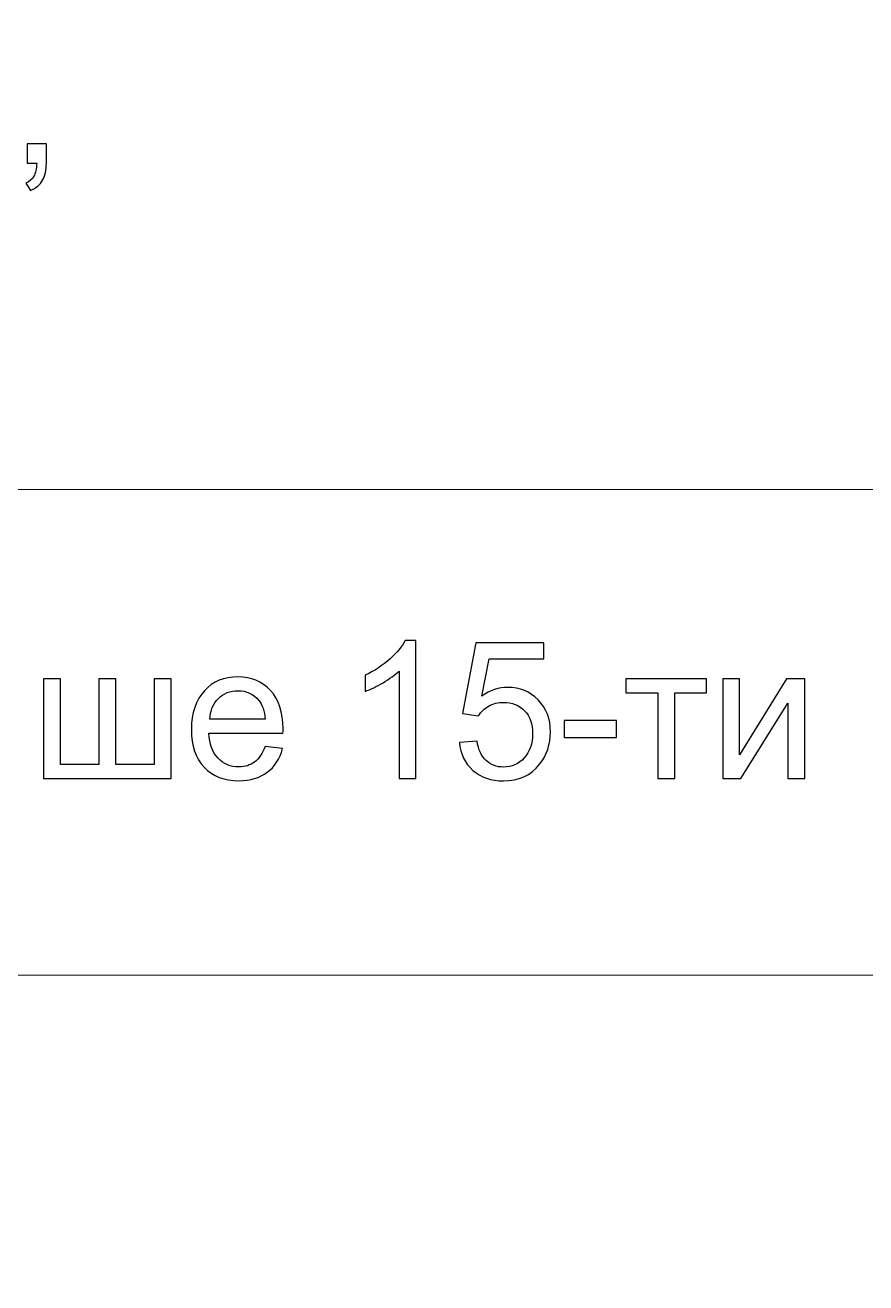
# Model space of a CAD drawing. Header units: millimetres. Extents: x -998 to 1016, y -1915 to 1914.
# Drawn here: x -219.5 to -119.1, y 1477.1 to 1627.3 of the extents above; entities that cross this region are included whole.
import ezdxf

# ---------------------------------------------------------------- set-up
doc = ezdxf.new("R2010")
doc.units = ezdxf.units.MM
doc.header["$MEASUREMENT"] = 0
doc.layers.add('layer 1', color=7, linetype='Continuous')

msp = doc.modelspace()

# ---------------------------------------------------------------- linework, layer by layer
at = {"layer": 'layer 1', "color": 114, "lineweight": 9}
msp.add_open_spline([(144.4676, -161.6374), (144.4676, -161.6374), (144.4676, -182.6297), (144.4676, -182.6297), (144.4676, -182.6297), (144.4676, -182.6297), (44.4676, -182.6297), (44.4676, -182.6297), (44.4676, -182.6297), (44.4676, -182.6297), (44.4676, -161.6374), (44.4676, -161.6374), (44.4676, -161.6374), (44.4676, -161.6374), (44.4677, -161.6297), (44.4677, -161.6297), (44.4677, -161.6297), (44.4677, -159.9729), (43.1245, -158.6297), (41.4677, -158.6297), (41.4677, -158.6297), (39.8109, -158.6297), (38.4677, -159.9729), (38.4677, -161.6297), (38.4677, -161.6297), (38.4677, -161.6297), (-49.5324, -161.6297), (-49.5324, -161.6297), (-49.5324, -161.6297), (-49.5324, -159.9728), (-50.8755, -158.6297), (-52.5324, -158.6297), (-52.5324, -158.6297), (-54.1893, -158.6297), (-55.5324, -159.9728), (-55.5324, -161.6297), (-55.5324, -161.6297), (-55.5324, -161.6297), (-55.5324, -182.6297), (-55.5324, -182.6297), (-55.5324, -182.6297), (-55.5324, -182.6297), (-155.5324, -182.6297), (-155.5324, -182.6297), (-155.5324, -182.6297), (-155.5324, -182.6297), (-155.5324, -161.6297), (-155.5324, -161.6297), (-155.5324, -161.6297), (-155.5324, -159.9728), (-156.8755, -158.6297), (-158.5324, -158.6297), (-158.5324, -158.6297), (-160.1893, -158.6297), (-161.5324, -159.9728), (-161.5324, -161.6297), (-161.5324, -161.6297), (-161.5324, -161.6297), (-186.5324, -161.6297), (-186.5324, -161.6297), (-186.5324, -161.6297), (-186.5324, -161.6297), (-186.5324, -161.621), (-186.5324, -161.621), (-186.5324, -161.621), (-186.5324, -161.621), (-186.5324, -157.6384), (-186.5324, -157.6384), (-186.5324, -157.6384), (-186.5324, -143.8456), (-186.5324, -127.4138), (-186.5324, -113.621), (-186.5324, -113.621), (-185.5152, -113.527), (-184.7189, -112.7028), (-184.7189, -111.6297), (-184.7189, -111.6297), (-184.7189, -110.5566), (-185.6149, -109.6297), (-186.7189, -109.6297), (-186.7189, -109.6297), (-186.7189, -109.6297), (-186.7991, -109.6297), (-186.7991, -109.6297), (-186.7991, -109.6297), (-186.7991, -109.6297), (-196.3095, -109.6297), (-196.3095, -109.6297), (-196.3095, -109.6297), (-196.3095, -109.6297), (-196.5324, -109.6421), (-196.5324, -109.6421), (-196.5324, -109.6421), (-197.532, -109.753), (-198.3095, -110.6005), (-198.3095, -111.6297), (-198.3095, -111.6297), (-198.3095, -112.6589), (-197.532, -113.5064), (-196.5324, -113.6173), (-196.5324, -113.6173), (-196.5324, -127.4206), (-196.5324, -143.8388), (-196.5324, -157.6421), (-196.5324, -157.6421), (-196.5324, -157.6421), (-196.5324, -161.6173), (-196.5324, -161.6173), (-196.5324, -161.6173), (-196.5324, -161.6173), (-196.5324, -161.6297), (-196.5324, -161.6297), (-196.5324, -161.6297), (-196.5324, -161.6297), (-205.0811, -161.6297), (-205.0811, -161.6297), (-205.0811, -161.6297), (-205.3639, -161.6297), (-205.5325, -161.5372), (-205.5325, -161.2882), (-205.5325, -161.2882), (-205.5325, -161.2882), (-205.5321, 510.098), (-205.5321, 510.098), (-205.5321, 510.098), (-205.5321, 812.9818), (-205.5321, 994.5099), (-205.5321, 1297.3937), (-205.5321, 1297.3937), (-205.5321, 1435.6691), (86.4509, 1406.9977), (96.8733, 1557.3874), (96.8733, 1557.3874), (96.9943, 1584.7277), (100.0804, 1813.5655), (97.475, 1838.3703), (97.475, 1838.3703), (97.475, 1838.3703), (112.475, 1838.3703), (112.475, 1838.3703), (112.475, 1838.3703), (114.1319, 1838.3703), (115.475, 1839.7134), (115.475, 1841.3703), (115.475, 1841.3703), (115.475, 1843.0272), (114.1319, 1844.3703), (112.475, 1844.3703), (112.475, 1844.3703), (112.475, 1844.3703), (112.475, 1859.3709), (112.475, 1859.3709), (112.475, 1859.3709), (112.475, 1859.3709), (112.475, 1866.2398), (112.475, 1866.2398), (112.475, 1866.2398), (112.475, 1866.2398), (127.475, 1866.2398), (127.475, 1866.2398), (127.475, 1866.2398), (129.1319, 1866.2398), (130.475, 1867.5829), (130.475, 1869.2398), (130.475, 1869.2398), (130.475, 1870.8967), (129.1319, 1872.2398), (127.475, 1872.2398), (127.475, 1872.2398), (127.475, 1872.2398), (127.475, 1887.2397), (127.475, 1887.2397), (127.475, 1887.2397), (127.475, 1887.2397), (127.475, 1894.1092), (127.475, 1894.1092), (127.475, 1894.1092), (127.475, 1897.5437), (127.4443, 1903.1743), (127.475, 1904.4518), (127.475, 1904.4518), (127.475, 1904.4518), (190.0529, 1904.6473), (190.0529, 1904.6473), (190.0529, 1904.6473), (190.0529, 1662.555), (190.0529, 1420.9626), (190.0529, 1178.8703), (190.0529, 1178.8703), (190.0529, 1178.8703), (-43.8065, 1178.8703), (-43.8065, 1178.8703), (-43.8065, 1178.8703), (-43.8065, 1178.8703), (-43.8065, 1178.8704), (-43.8065, 1178.8704), (-43.8065, 1178.8704), (-43.8065, 1180.5273), (-45.1496, 1181.8704), (-46.8065, 1181.8704), (-46.8065, 1181.8704), (-49.5989, 1181.8704), (-49.8406, 1178.8703), (-49.8682, 1178.8703), (-49.8682, 1178.8703), (-49.8682, 1178.8703), (-49.8682, 1162.8703), (-49.8682, 1162.8703), (-49.8682, 1162.8703), (-49.8411, 1162.8703), (-49.5982, 1159.8703), (-46.8065, 1159.8703), (-46.8065, 1159.8703), (-45.1496, 1159.8703), (-43.8065, 1161.2134), (-43.8065, 1162.8703), (-43.8065, 1162.8703), (-43.8065, 1162.8703), (190.0529, 1162.8703), (190.0529, 1162.8703), (190.0529, 1162.8703), (190.0529, 1162.8703), (190.0529, 843.8703), (190.0529, 843.8703), (190.0529, 843.8703), (190.0529, 843.8703), (-43.8065, 843.8703), (-43.8065, 843.8703), (-43.8065, 843.8703), (-43.8065, 843.8703), (-43.8065, 843.8704), (-43.8065, 843.8704), (-43.8065, 843.8704), (-43.8065, 845.5273), (-45.1496, 846.8704), (-46.8065, 846.8704), (-46.8065, 846.8704), (-49.5975, 846.8704), (-49.8422, 843.8703), (-49.8682, 843.8703), (-49.8682, 843.8703), (-49.8682, 843.8703), (-49.8682, 827.8703), (-49.8682, 827.8703), (-49.8682, 827.8703), (-49.8411, 827.8703), (-49.5982, 824.8703), (-46.8065, 824.8703), (-46.8065, 824.8703), (-45.1496, 824.8703), (-43.8065, 826.2134), (-43.8065, 827.8703), (-43.8065, 827.8703), (-43.8065, 827.8703), (190.0529, 827.8703), (190.0529, 827.8703), (190.0529, 827.8703), (190.0529, 827.8703), (190.0529, 508.8703), (190.0529, 508.8703), (190.0529, 508.8703), (190.0529, 508.8703), (-43.8065, 508.8703), (-43.8065, 508.8703), (-43.8065, 508.8703), (-43.8065, 510.5272), (-45.1496, 511.8703), (-46.8065, 511.8703), (-46.8065, 511.8703), (-48.4634, 511.8703), (-49.8682, 510.5272), (-49.8682, 508.8703), (-49.8682, 508.8703), (-49.8682, 508.8703), (-49.8682, 492.8703), (-49.8682, 492.8703), (-49.8682, 492.8703), (-49.8682, 491.2134), (-48.4634, 489.8703), (-46.8065, 489.8703), (-46.8065, 489.8703), (-45.1496, 489.8703), (-43.8065, 491.2134), (-43.8065, 492.8703), (-43.8065, 492.8703), (-43.8065, 492.8703), (190.0529, 492.8703), (190.0529, 492.8703), (190.0529, 492.8703), (190.0529, 492.8703), (190.0529, 173.8703), (190.0529, 173.8703), (190.0529, 173.8703), (190.0529, 173.8703), (-43.8065, 173.8703), (-43.8065, 173.8703), (-43.8065, 173.8703), (-43.8065, 175.5272), (-45.1496, 176.8703), (-46.8065, 176.8703), (-46.8065, 176.8703), (-48.4634, 176.8703), (-49.8682, 175.5272), (-49.8682, 173.8703), (-49.8682, 173.8703), (-49.8682, 173.8703), (-49.8682, 157.8703), (-49.8682, 157.8703), (-49.8682, 157.8703), (-49.8682, 156.2134), (-48.4634, 154.8703), (-46.8065, 154.8703), (-46.8065, 154.8703), (-45.1496, 154.8703), (-43.8065, 156.2134), (-43.8065, 157.8703), (-43.8065, 157.8703), (-43.8065, 157.8703), (190.0529, 157.8703), (190.0529, 157.8703), (190.0529, 157.8703), (190.0529, 157.8703), (190.0529, -161.6297), (190.0529, -161.6297), (190.0529, -161.6297), (190.0529, -161.6297), (150.4675, -161.6297), (150.4675, -161.6297), (150.4675, -161.6297), (150.4675, -159.9729), (149.1243, -158.6297), (147.4675, -158.6297), (147.4675, -158.6297), (145.8107, -158.6297), (144.4675, -159.9729), (144.4675, -161.6297), (144.4675, -161.6297), (144.4675, -161.6297), (144.4676, -161.6374), (144.4676, -161.6374)], degree=3, knots=[0, 0, 0, 0, 0.01162791, 0.01162791, 0.01162791, 0.01162791, 0.02325581, 0.02325581, 0.02325581, 0.02325581, 0.03488372, 0.03488372, 0.03488372, 0.03488372, 0.04651163, 0.04651163, 0.04651163, 0.04651163, 0.05813953, 0.05813953, 0.05813953, 0.05813953, 0.06976744, 0.06976744, 0.06976744, 0.06976744, 0.08139535, 0.08139535, 0.08139535, 0.08139535, 0.09302326, 0.09302326, 0.09302326, 0.09302326, 0.10465116, 0.10465116, 0.10465116, 0.10465116, 0.11627907, 0.11627907, 0.11627907, 0.11627907, 0.12790698, 0.12790698, 0.12790698, 0.12790698, 0.13953488, 0.13953488, 0.13953488, 0.13953488, 0.15116279, 0.15116279, 0.15116279, 0.15116279, 0.1627907, 0.1627907, 0.1627907, 0.1627907, 0.1744186, 0.1744186, 0.1744186, 0.1744186, 0.18604651, 0.18604651, 0.18604651, 0.18604651, 0.19767442, 0.19767442, 0.19767442, 0.19767442, 0.20930233, 0.20930233, 0.20930233, 0.20930233, 0.22093023, 0.22093023, 0.22093023, 0.22093023, 0.23255814, 0.23255814, 0.23255814, 0.23255814, 0.24418605, 0.24418605, 0.24418605, 0.24418605, 0.25581395, 0.25581395, 0.25581395, 0.25581395, 0.26744186, 0.26744186, 0.26744186, 0.26744186, 0.27906977, 0.27906977, 0.27906977, 0.27906977, 0.29069767, 0.29069767, 0.29069767, 0.29069767, 0.30232558, 0.30232558, 0.30232558, 0.30232558, 0.31395349, 0.31395349, 0.31395349, 0.31395349, 0.3255814, 0.3255814, 0.3255814, 0.3255814, 0.3372093, 0.3372093, 0.3372093, 0.3372093, 0.34883721, 0.34883721, 0.34883721, 0.34883721, 0.36046512, 0.36046512, 0.36046512, 0.36046512, 0.37209302, 0.37209302, 0.37209302, 0.37209302, 0.38372093, 0.38372093, 0.38372093, 0.38372093, 0.39534884, 0.39534884, 0.39534884, 0.39534884, 0.40697674, 0.40697674, 0.40697674, 0.40697674, 0.41860465, 0.41860465, 0.41860465, 0.41860465, 0.43023256, 0.43023256, 0.43023256, 0.43023256, 0.44186047, 0.44186047, 0.44186047, 0.44186047, 0.45348837, 0.45348837, 0.45348837, 0.45348837, 0.46511628, 0.46511628, 0.46511628, 0.46511628, 0.47674419, 0.47674419, 0.47674419, 0.47674419, 0.48837209, 0.48837209, 0.48837209, 0.48837209, 0.5, 0.5, 0.5, 0.5, 0.51162791, 0.51162791, 0.51162791, 0.51162791, 0.52325581, 0.52325581, 0.52325581, 0.52325581, 0.53488372, 0.53488372, 0.53488372, 0.53488372, 0.54651163, 0.54651163, 0.54651163, 0.54651163, 0.55813953, 0.55813953, 0.55813953, 0.55813953, 0.56976744, 0.56976744, 0.56976744, 0.56976744, 0.58139535, 0.58139535, 0.58139535, 0.58139535, 0.59302326, 0.59302326, 0.59302326, 0.59302326, 0.60465116, 0.60465116, 0.60465116, 0.60465116, 0.61627907, 0.61627907, 0.61627907, 0.61627907, 0.62790698, 0.62790698, 0.62790698, 0.62790698, 0.63953488, 0.63953488, 0.63953488, 0.63953488, 0.65116279, 0.65116279, 0.65116279, 0.65116279, 0.6627907, 0.6627907, 0.6627907, 0.6627907, 0.6744186, 0.6744186, 0.6744186, 0.6744186, 0.68604651, 0.68604651, 0.68604651, 0.68604651, 0.69767442, 0.69767442, 0.69767442, 0.69767442, 0.70930233, 0.70930233, 0.70930233, 0.70930233, 0.72093023, 0.72093023, 0.72093023, 0.72093023, 0.73255814, 0.73255814, 0.73255814, 0.73255814, 0.74418605, 0.74418605, 0.74418605, 0.74418605, 0.75581395, 0.75581395, 0.75581395, 0.75581395, 0.76744186, 0.76744186, 0.76744186, 0.76744186, 0.77906977, 0.77906977, 0.77906977, 0.77906977, 0.79069767, 0.79069767, 0.79069767, 0.79069767, 0.80232558, 0.80232558, 0.80232558, 0.80232558, 0.81395349, 0.81395349, 0.81395349, 0.81395349, 0.8255814, 0.8255814, 0.8255814, 0.8255814, 0.8372093, 0.8372093, 0.8372093, 0.8372093, 0.84883721, 0.84883721, 0.84883721, 0.84883721, 0.86046512, 0.86046512, 0.86046512, 0.86046512, 0.87209302, 0.87209302, 0.87209302, 0.87209302, 0.88372093, 0.88372093, 0.88372093, 0.88372093, 0.89534884, 0.89534884, 0.89534884, 0.89534884, 0.90697674, 0.90697674, 0.90697674, 0.90697674, 0.91860465, 0.91860465, 0.91860465, 0.91860465, 0.93023256, 0.93023256, 0.93023256, 0.93023256, 0.94186047, 0.94186047, 0.94186047, 0.94186047, 0.95348837, 0.95348837, 0.95348837, 0.95348837, 0.96511628, 0.96511628, 0.96511628, 0.96511628, 0.97674419, 0.97674419, 0.97674419, 0.97674419, 1, 1, 1, 1], dxfattribs=at)
at = {"layer": 'layer 1', "color": 250}
for points, knots in [([(-219.281, 1610.813), (-219.281, 1610.813), (-219.281, 1613.1061), (-219.281, 1613.1061), (-219.281, 1613.1061), (-219.281, 1613.1061), (-216.9879, 1613.1061), (-216.9879, 1613.1061), (-216.9879, 1613.1061), (-216.9879, 1613.1061), (-216.9879, 1610.813), (-216.9879, 1610.813), (-216.9879, 1610.813), (-216.9879, 1609.9684), (-217.137, 1609.2843), (-217.4389, 1608.7645), (-217.4389, 1608.7645), (-217.737, 1608.2448), (-218.2147, 1607.8397), (-218.8682, 1607.5569), (-218.8682, 1607.5569), (-218.8682, 1607.5569), (-219.4186, 1608.4282), (-219.4186, 1608.4282), (-219.4186, 1608.4282), (-218.9905, 1608.6155), (-218.6771, 1608.8907), (-218.4784, 1609.2499), (-218.4784, 1609.2499), (-218.2759, 1609.613), (-218.1612, 1610.1327), (-218.1383, 1610.813), (-218.1383, 1610.813), (-218.1383, 1610.813), (-219.281, 1610.813), (-219.281, 1610.813)], [0, 0, 0, 0, 0.1, 0.1, 0.1, 0.1, 0.2, 0.2, 0.2, 0.2, 0.3, 0.3, 0.3, 0.3, 0.4, 0.4, 0.4, 0.4, 0.5, 0.5, 0.5, 0.5, 0.6, 0.6, 0.6, 0.6, 0.7, 0.7, 0.7, 0.7, 0.8, 0.8, 0.8, 0.8, 1, 1, 1, 1]), ([(-172.8547, 1537.3097), (-172.8547, 1537.3097), (-174.8726, 1537.3097), (-174.8726, 1537.3097), (-174.8726, 1537.3097), (-174.8726, 1537.3097), (-174.8726, 1550.1585), (-174.8726, 1550.1585), (-174.8726, 1550.1585), (-175.358, 1549.6922), (-175.9962, 1549.2298), (-176.7835, 1548.7674), (-176.7835, 1548.7674), (-177.5708, 1548.3049), (-178.2816, 1547.9571), (-178.9084, 1547.7278), (-178.9084, 1547.7278), (-178.9084, 1547.7278), (-178.9084, 1549.6769), (-178.9084, 1549.6769), (-178.9084, 1549.6769), (-177.781, 1550.2043), (-176.795, 1550.8464), (-175.9503, 1551.6031), (-175.9503, 1551.6031), (-175.1057, 1552.356), (-174.5057, 1553.086), (-174.1541, 1553.7968), (-174.1541, 1553.7968), (-174.1541, 1553.7968), (-172.8547, 1553.7968), (-172.8547, 1553.7968), (-172.8547, 1553.7968), (-172.8547, 1553.7968), (-172.8547, 1537.3097), (-172.8547, 1537.3097)], [0, 0, 0, 0, 0.1, 0.1, 0.1, 0.1, 0.2, 0.2, 0.2, 0.2, 0.3, 0.3, 0.3, 0.3, 0.4, 0.4, 0.4, 0.4, 0.5, 0.5, 0.5, 0.5, 0.6, 0.6, 0.6, 0.6, 0.7, 0.7, 0.7, 0.7, 0.8, 0.8, 0.8, 0.8, 1, 1, 1, 1]), ([(-167.6686, 1541.6207), (-167.6686, 1541.6207), (-165.559, 1541.7812), (-165.559, 1541.7812), (-165.559, 1541.7812), (-165.4023, 1540.7531), (-165.0392, 1539.9811), (-164.4736, 1539.4614), (-164.4736, 1539.4614), (-163.908, 1538.9454), (-163.2163, 1538.6855), (-162.4022, 1538.6855), (-162.4022, 1538.6855), (-161.42, 1538.6855), (-160.5983, 1539.0524), (-159.9295, 1539.7824), (-159.9295, 1539.7824), (-159.2646, 1540.5162), (-158.9321, 1541.4869), (-158.9321, 1542.6946), (-158.9321, 1542.6946), (-158.9321, 1543.8449), (-159.2493, 1544.7507), (-159.8875, 1545.4157), (-159.8875, 1545.4157), (-160.5257, 1546.0807), (-161.3703, 1546.4131), (-162.4213, 1546.4131), (-162.4213, 1546.4131), (-163.0749, 1546.4131), (-163.6596, 1546.2641), (-164.1793, 1545.966), (-164.1793, 1545.966), (-164.6953, 1545.6679), (-165.1004, 1545.2819), (-165.3985, 1544.808), (-165.3985, 1544.808), (-165.3985, 1544.808), (-167.3017, 1545.0832), (-167.3017, 1545.0832), (-167.3017, 1545.0832), (-167.3017, 1545.0832), (-165.7195, 1553.5216), (-165.7195, 1553.5216), (-165.7195, 1553.5216), (-165.7195, 1553.5216), (-157.5792, 1553.5216), (-157.5792, 1553.5216), (-157.5792, 1553.5216), (-157.5792, 1553.5216), (-157.5792, 1551.5955), (-157.5792, 1551.5955), (-157.5792, 1551.5955), (-157.5792, 1551.5955), (-164.1106, 1551.5955), (-164.1106, 1551.5955), (-164.1106, 1551.5955), (-164.1106, 1551.5955), (-164.9857, 1547.166), (-164.9857, 1547.166), (-164.9857, 1547.166), (-164.0035, 1547.8578), (-162.9717, 1548.2017), (-161.8939, 1548.2017), (-161.8939, 1548.2017), (-160.4646, 1548.2017), (-159.2569, 1547.7049), (-158.2747, 1546.7112), (-158.2747, 1546.7112), (-157.2925, 1545.7176), (-156.7995, 1544.4411), (-156.7995, 1542.8818), (-156.7995, 1542.8818), (-156.7995, 1541.3952), (-157.2314, 1540.1111), (-158.0951, 1539.0295), (-158.0951, 1539.0295), (-159.1461, 1537.6995), (-160.5831, 1537.0345), (-162.4022, 1537.0345), (-162.4022, 1537.0345), (-163.8927, 1537.0345), (-165.108, 1537.4549), (-166.052, 1538.2919), (-166.052, 1538.2919), (-166.996, 1539.1289), (-167.5349, 1540.2372), (-167.6686, 1541.6207)], [0, 0, 0, 0, 0.04347826, 0.04347826, 0.04347826, 0.04347826, 0.08695652, 0.08695652, 0.08695652, 0.08695652, 0.13043478, 0.13043478, 0.13043478, 0.13043478, 0.17391304, 0.17391304, 0.17391304, 0.17391304, 0.2173913, 0.2173913, 0.2173913, 0.2173913, 0.26086957, 0.26086957, 0.26086957, 0.26086957, 0.30434783, 0.30434783, 0.30434783, 0.30434783, 0.34782609, 0.34782609, 0.34782609, 0.34782609, 0.39130435, 0.39130435, 0.39130435, 0.39130435, 0.43478261, 0.43478261, 0.43478261, 0.43478261, 0.47826087, 0.47826087, 0.47826087, 0.47826087, 0.52173913, 0.52173913, 0.52173913, 0.52173913, 0.56521739, 0.56521739, 0.56521739, 0.56521739, 0.60869565, 0.60869565, 0.60869565, 0.60869565, 0.65217391, 0.65217391, 0.65217391, 0.65217391, 0.69565217, 0.69565217, 0.69565217, 0.69565217, 0.73913043, 0.73913043, 0.73913043, 0.73913043, 0.7826087, 0.7826087, 0.7826087, 0.7826087, 0.82608696, 0.82608696, 0.82608696, 0.82608696, 0.86956522, 0.86956522, 0.86956522, 0.86956522, 0.91304348, 0.91304348, 0.91304348, 0.91304348, 1, 1, 1, 1]), ([(-217.321, 1549.2107), (-217.321, 1549.2107), (-215.3031, 1549.2107), (-215.3031, 1549.2107), (-215.3031, 1549.2107), (-215.3031, 1549.2107), (-215.3031, 1538.9836), (-215.3031, 1538.9836), (-215.3031, 1538.9836), (-215.3031, 1538.9836), (-210.717, 1538.9836), (-210.717, 1538.9836), (-210.717, 1538.9836), (-210.717, 1538.9836), (-210.717, 1549.2107), (-210.717, 1549.2107), (-210.717, 1549.2107), (-210.717, 1549.2107), (-208.6991, 1549.2107), (-208.6991, 1549.2107), (-208.6991, 1549.2107), (-208.6991, 1549.2107), (-208.6991, 1538.9836), (-208.6991, 1538.9836), (-208.6991, 1538.9836), (-208.6991, 1538.9836), (-204.113, 1538.9836), (-204.113, 1538.9836), (-204.113, 1538.9836), (-204.113, 1538.9836), (-204.113, 1549.2107), (-204.113, 1549.2107), (-204.113, 1549.2107), (-204.113, 1549.2107), (-202.0951, 1549.2107), (-202.0951, 1549.2107), (-202.0951, 1549.2107), (-202.0951, 1549.2107), (-202.0951, 1537.3097), (-202.0951, 1537.3097), (-202.0951, 1537.3097), (-202.0951, 1537.3097), (-217.321, 1537.3097), (-217.321, 1537.3097), (-217.321, 1537.3097), (-217.321, 1537.3097), (-217.321, 1549.2107), (-217.321, 1549.2107)], [0, 0, 0, 0, 0.07692308, 0.07692308, 0.07692308, 0.07692308, 0.15384615, 0.15384615, 0.15384615, 0.15384615, 0.23076923, 0.23076923, 0.23076923, 0.23076923, 0.30769231, 0.30769231, 0.30769231, 0.30769231, 0.38461538, 0.38461538, 0.38461538, 0.38461538, 0.46153846, 0.46153846, 0.46153846, 0.46153846, 0.53846154, 0.53846154, 0.53846154, 0.53846154, 0.61538462, 0.61538462, 0.61538462, 0.61538462, 0.69230769, 0.69230769, 0.69230769, 0.69230769, 0.76923077, 0.76923077, 0.76923077, 0.76923077, 0.84615385, 0.84615385, 0.84615385, 0.84615385, 1, 1, 1, 1]), ([(-190.8781, 1541.162), (-190.8781, 1541.162), (-188.7915, 1540.8869), (-188.7915, 1540.8869), (-188.7915, 1540.8869), (-189.1163, 1539.6754), (-189.724, 1538.7314), (-190.6106, 1538.0626), (-190.6106, 1538.0626), (-191.4973, 1537.3938), (-192.6285, 1537.0575), (-194.0082, 1537.0575), (-194.0082, 1537.0575), (-195.7433, 1537.0575), (-197.1191, 1537.5925), (-198.1357, 1538.6626), (-198.1357, 1538.6626), (-199.1523, 1539.7289), (-199.6606, 1541.2308), (-199.6606, 1543.1608), (-199.6606, 1543.1608), (-199.6606, 1545.1558), (-199.1485, 1546.7074), (-198.1204, 1547.8081), (-198.1204, 1547.8081), (-197.0923, 1548.9126), (-195.7585, 1549.4629), (-194.119, 1549.4629), (-194.119, 1549.4629), (-192.533, 1549.4629), (-191.2374, 1548.924), (-190.2323, 1547.8425), (-190.2323, 1547.8425), (-189.2271, 1546.7609), (-188.7227, 1545.2399), (-188.7227, 1543.2793), (-188.7227, 1543.2793), (-188.7227, 1543.1608), (-188.7265, 1542.9812), (-188.7341, 1542.7443), (-188.7341, 1542.7443), (-188.7341, 1542.7443), (-197.5968, 1542.7443), (-197.5968, 1542.7443), (-197.5968, 1542.7443), (-197.5204, 1541.441), (-197.1535, 1540.4397), (-196.4885, 1539.748), (-196.4885, 1539.748), (-195.8273, 1539.0562), (-194.998, 1538.7085), (-194.0082, 1538.7085), (-194.0082, 1538.7085), (-193.2706, 1538.7085), (-192.64, 1538.9034), (-192.1202, 1539.2932), (-192.1202, 1539.2932), (-191.5966, 1539.683), (-191.1839, 1540.306), (-190.8781, 1541.162)], [0, 0, 0, 0, 0.0625, 0.0625, 0.0625, 0.0625, 0.125, 0.125, 0.125, 0.125, 0.1875, 0.1875, 0.1875, 0.1875, 0.25, 0.25, 0.25, 0.25, 0.3125, 0.3125, 0.3125, 0.3125, 0.375, 0.375, 0.375, 0.375, 0.4375, 0.4375, 0.4375, 0.4375, 0.5, 0.5, 0.5, 0.5, 0.5625, 0.5625, 0.5625, 0.5625, 0.625, 0.625, 0.625, 0.625, 0.6875, 0.6875, 0.6875, 0.6875, 0.75, 0.75, 0.75, 0.75, 0.8125, 0.8125, 0.8125, 0.8125, 0.875, 0.875, 0.875, 0.875, 1, 1, 1, 1]), ([(-147.784, 1549.2107), (-147.784, 1549.2107), (-138.1531, 1549.2107), (-138.1531, 1549.2107), (-138.1531, 1549.2107), (-138.1531, 1549.2107), (-138.1531, 1547.5367), (-138.1531, 1547.5367), (-138.1531, 1547.5367), (-138.1531, 1547.5367), (-141.9596, 1547.5367), (-141.9596, 1547.5367), (-141.9596, 1547.5367), (-141.9596, 1547.5367), (-141.9596, 1537.3097), (-141.9596, 1537.3097), (-141.9596, 1537.3097), (-141.9596, 1537.3097), (-143.9775, 1537.3097), (-143.9775, 1537.3097), (-143.9775, 1537.3097), (-143.9775, 1537.3097), (-143.9775, 1547.5367), (-143.9775, 1547.5367), (-143.9775, 1547.5367), (-143.9775, 1547.5367), (-147.784, 1547.5367), (-147.784, 1547.5367), (-147.784, 1547.5367), (-147.784, 1547.5367), (-147.784, 1549.2107), (-147.784, 1549.2107)], [0, 0, 0, 0, 0.11111111, 0.11111111, 0.11111111, 0.11111111, 0.22222222, 0.22222222, 0.22222222, 0.22222222, 0.33333333, 0.33333333, 0.33333333, 0.33333333, 0.44444444, 0.44444444, 0.44444444, 0.44444444, 0.55555556, 0.55555556, 0.55555556, 0.55555556, 0.66666667, 0.66666667, 0.66666667, 0.66666667, 0.77777778, 0.77777778, 0.77777778, 0.77777778, 1, 1, 1, 1]), ([(-136.227, 1549.2107), (-136.227, 1549.2107), (-134.2091, 1549.2107), (-134.2091, 1549.2107), (-134.2091, 1549.2107), (-134.2091, 1549.2107), (-134.2091, 1540.134), (-134.2091, 1540.134), (-134.2091, 1540.134), (-134.2091, 1540.134), (-128.6026, 1549.2107), (-128.6026, 1549.2107), (-128.6026, 1549.2107), (-128.6026, 1549.2107), (-126.4356, 1549.2107), (-126.4356, 1549.2107), (-126.4356, 1549.2107), (-126.4356, 1549.2107), (-126.4356, 1537.3097), (-126.4356, 1537.3097), (-126.4356, 1537.3097), (-126.4356, 1537.3097), (-128.4535, 1537.3097), (-128.4535, 1537.3097), (-128.4535, 1537.3097), (-128.4535, 1537.3097), (-128.4535, 1546.3291), (-128.4535, 1546.3291), (-128.4535, 1546.3291), (-128.4535, 1546.3291), (-134.0524, 1537.3097), (-134.0524, 1537.3097), (-134.0524, 1537.3097), (-134.0524, 1537.3097), (-136.227, 1537.3097), (-136.227, 1537.3097), (-136.227, 1537.3097), (-136.227, 1537.3097), (-136.227, 1549.2107), (-136.227, 1549.2107)], [0, 0, 0, 0, 0.09090909, 0.09090909, 0.09090909, 0.09090909, 0.18181818, 0.18181818, 0.18181818, 0.18181818, 0.27272727, 0.27272727, 0.27272727, 0.27272727, 0.36363636, 0.36363636, 0.36363636, 0.36363636, 0.45454545, 0.45454545, 0.45454545, 0.45454545, 0.54545455, 0.54545455, 0.54545455, 0.54545455, 0.63636364, 0.63636364, 0.63636364, 0.63636364, 0.72727273, 0.72727273, 0.72727273, 0.72727273, 0.81818182, 0.81818182, 0.81818182, 0.81818182, 1, 1, 1, 1]), ([(-197.4822, 1544.3953), (-197.4822, 1544.3953), (-190.8552, 1544.3953), (-190.8552, 1544.3953), (-190.8552, 1544.3953), (-190.9431, 1545.3966), (-191.1992, 1546.1456), (-191.6157, 1546.6463), (-191.6157, 1546.6463), (-192.254, 1547.4221), (-193.0871, 1547.8119), (-194.1075, 1547.8119), (-194.1075, 1547.8119), (-195.0324, 1547.8119), (-195.8082, 1547.5024), (-196.4388, 1546.8832), (-196.4388, 1546.8832), (-197.0656, 1546.2641), (-197.4134, 1545.4348), (-197.4822, 1544.3953)], [0, 0, 0, 0, 0.16666667, 0.16666667, 0.16666667, 0.16666667, 0.33333333, 0.33333333, 0.33333333, 0.33333333, 0.5, 0.5, 0.5, 0.5, 0.66666667, 0.66666667, 0.66666667, 0.66666667, 1, 1, 1, 1]), ([(-155.1677, 1542.2398), (-155.1677, 1542.2398), (-155.1677, 1544.2577), (-155.1677, 1544.2577), (-155.1677, 1544.2577), (-155.1677, 1544.2577), (-148.9305, 1544.2577), (-148.9305, 1544.2577), (-148.9305, 1544.2577), (-148.9305, 1544.2577), (-148.9305, 1542.2398), (-148.9305, 1542.2398), (-148.9305, 1542.2398), (-148.9305, 1542.2398), (-155.1677, 1542.2398), (-155.1677, 1542.2398)], [0, 0, 0, 0, 0.2, 0.2, 0.2, 0.2, 0.4, 0.4, 0.4, 0.4, 0.6, 0.6, 0.6, 0.6, 1, 1, 1, 1])]:
    msp.add_open_spline(points, degree=3, knots=knots, dxfattribs=at)
at = {"layer": 'layer 1', "color": 30, "lineweight": 20}
msp.add_open_spline([(-807.1737, 1513.8448), (-807.1737, 1513.8448), (-15.4561, 1513.8448), (-15.4561, 1513.8448), (-15.4561, 1513.8448), (-15.4561, 1523.849), (-15.4561, 1545.1696), (-15.4561, 1571.8448), (-15.4561, 1571.8448), (-15.4561, 1571.8448), (-30.2756, 1571.8448), (-30.2756, 1571.8448), (-30.2756, 1571.8448), (-30.2756, 1571.8448), (-807.1737, 1571.8448), (-807.1737, 1571.8448), (-807.1737, 1571.8448), (-807.1737, 1571.8448), (-821.7336, 1571.8448), (-821.7336, 1571.8448), (-821.7336, 1571.8448), (-821.7336, 1571.8448), (-836.5531, 1571.8448), (-836.5531, 1571.8448), (-836.5531, 1571.8448), (-836.5531, 1545.1696), (-836.5531, 1523.849), (-836.5531, 1513.8448), (-836.5531, 1513.8448), (-836.5531, 1513.8448), (-807.1737, 1513.8448), (-807.1737, 1513.8448)], degree=3, knots=[0, 0, 0, 0, 0.11111111, 0.11111111, 0.11111111, 0.11111111, 0.22222222, 0.22222222, 0.22222222, 0.22222222, 0.33333333, 0.33333333, 0.33333333, 0.33333333, 0.44444444, 0.44444444, 0.44444444, 0.44444444, 0.55555556, 0.55555556, 0.55555556, 0.55555556, 0.66666667, 0.66666667, 0.66666667, 0.66666667, 0.77777778, 0.77777778, 0.77777778, 0.77777778, 1, 1, 1, 1], dxfattribs=at)

doc.saveas('drawing.dxf')
